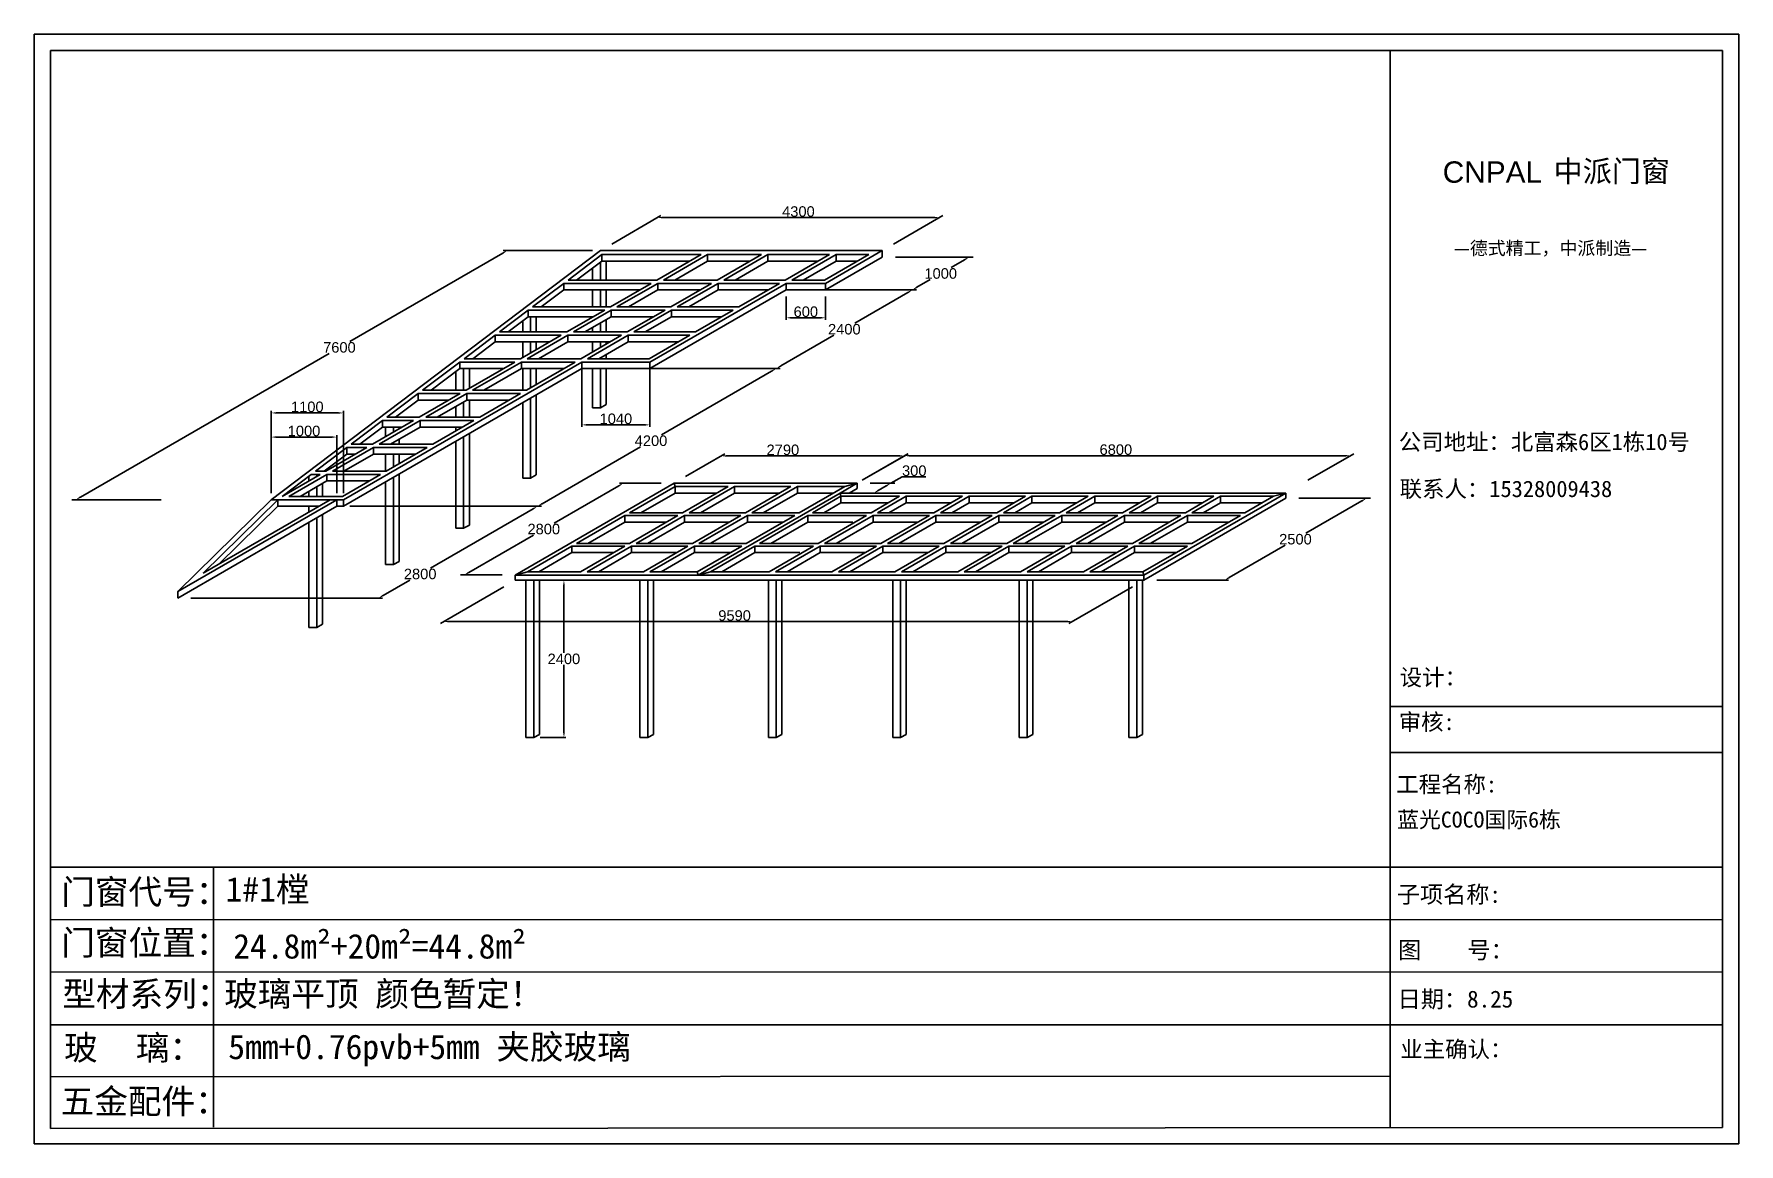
# Model space of a CAD drawing. Header units: inches. Extents: x -138455 to 599497, y -747149 to 13167.
# Drawn here: x 573488 to 599497, y -423901 to -406975 of the extents above; entities that cross this region are included whole.
import ezdxf

# ---------------------------------------------------------------- set-up
doc = ezdxf.new("R2010")
doc.units = ezdxf.units.IN
doc.header["$MEASUREMENT"] = 0
doc.header["$PDMODE"] = 35
doc.header["$PDSIZE"] = -3
doc.layers.add('0 @ 1', color=7, linetype='Continuous')
doc.styles.add('Annotative', font='arialbd.ttf')
doc.styles.add('MtXpl_', font='')
doc.styles.get("Standard").update_dxf_attribs({"font": 'arial.ttf'})
doc.styles.get('MtXpl_').set_extended_font_data('SimSun')
doc.dimstyles.get("Standard").update_dxf_attribs({"dimtxt": 80, "dimasz": 70, "dimexe": 40, "dimexo": 80, "dimgap": 0, "dimtad": 1, "dimtih": 1, "dimtoh": 1, "dimdec": 0, "dimzin": 0, "dimdsep": 46, "dimtxsty": 'Standard', "dimcen": 0.09, "dimadec": 0, "dimazin": 0, "dimtfac": 1, "dimtdec": 0, "dimtofl": 0, "dimtmove": 0, "dimatfit": 3, "dimfxl": 0, "dimtolj": 1, "dimtzin": 0, "dimarcsym": 0})

# ---------------------------------------------------------------- blocks, each defined once
blk = doc.blocks.new('*D1317')
at = {"color": 0, "lineweight": -2, "transparency": 16777216}
for p, q in [((553745, -408120), (554345, -407774)), ((554373, -407804), (557003, -407804)), ((556535, -408120), (557135, -407774))]:
    blk.add_line(p, q, dxfattribs=at)
at = {"color": 0, "transparency": 16777216}
for points in [[(554373, -407790), (554373, -407817), (554293, -407804)], [(557003, -407790), (557003, -407817), (557083, -407804)]]:
    blk.add_solid(points, dxfattribs=at)
at = {"layer": 'Defpoints', "color": 0, "transparency": 16777216}
for p in [(557083, -407804), (553572, -408220), (556362, -408220)]:
    blk.add_point(p, dxfattribs=at)
at = {"color": 0, "transparency": 16777216, "insert": (555230, -407712), "char_height": 160, "attachment_point": 5}
blk.add_mtext('\\A1;2790', dxfattribs=at)
blk = doc.blocks.new('*D1318')
at = {"color": 0, "lineweight": -2, "transparency": 16777216}
for p, q in [((552725, -408260), (551741, -408829)), ((553372, -408220), (552735, -408220)), ((550439, -409580), (551423, -409012)), ((550947, -409620), (550310, -409620))]:
    blk.add_line(p, q, dxfattribs=at)
at = {"color": 0, "transparency": 16777216}
for points in [[(552719, -408249), (552732, -408272), (552795, -408220)], [(550432, -409569), (550446, -409592), (550370, -409620)]]:
    blk.add_solid(points, dxfattribs=at)
at = {"layer": 'Defpoints', "color": 0, "transparency": 16777216}
for p in [(553572, -408220), (550370, -409620), (551147, -409620)]:
    blk.add_point(p, dxfattribs=at)
at = {"color": 0, "transparency": 16777216, "insert": (551582, -408920), "char_height": 160, "attachment_point": 5}
blk.add_mtext('\\A1;2800', dxfattribs=at)
blk = doc.blocks.new('*D1319')
at = {"color": 0, "lineweight": -2, "transparency": 16777216}
for p, q in [((563102, -408450), (564193, -408450)), ((564063, -408490), (563209, -408984)), ((562037, -409660), (562891, -409167)), ((560937, -409700), (562028, -409700))]:
    blk.add_line(p, q, dxfattribs=at)
at = {"color": 0, "transparency": 16777216}
for points in [[(564057, -408479), (564070, -408502), (564133, -408450)], [(562030, -409649), (562044, -409672), (561968, -409700)]]:
    blk.add_solid(points, dxfattribs=at)
at = {"layer": 'Defpoints', "color": 0, "transparency": 16777216}
for p in [(562902, -408450), (560737, -409700), (561968, -409700)]:
    blk.add_point(p, dxfattribs=at)
at = {"color": 0, "transparency": 16777216, "insert": (563050, -409075), "char_height": 160, "attachment_point": 5}
blk.add_mtext('\\A1;2500', dxfattribs=at)
blk = doc.blocks.new('*D1320')
at = {"color": 0, "lineweight": -2, "transparency": 16777216}
for p, q in [((550974, -409800), (550004, -410360)), ((560564, -409800), (559594, -410360)), ((550135, -410330), (559565, -410330))]:
    blk.add_line(p, q, dxfattribs=at)
at = {"color": 0, "transparency": 16777216}
for points in [[(550135, -410317), (550135, -410344), (550055, -410330)], [(559565, -410317), (559565, -410344), (559645, -410330)]]:
    blk.add_solid(points, dxfattribs=at)
at = {"layer": 'Defpoints', "color": 0, "transparency": 16777216}
for p in [(551147, -409700), (560737, -409700), (559645, -410330)]:
    blk.add_point(p, dxfattribs=at)
at = {"color": 0, "transparency": 16777216, "insert": (554493, -410239), "char_height": 160, "attachment_point": 5}
blk.add_mtext('\\A1;9590', dxfattribs=at)
blk = doc.blocks.new('*D1321')
at = {"color": 0, "lineweight": -2, "transparency": 16777216}
for p, q in [((556438, -408176), (557140, -407771)), ((557168, -407801), (563808, -407801)), ((563238, -408176), (563940, -407771))]:
    blk.add_line(p, q, dxfattribs=at)
at = {"color": 0, "transparency": 16777216}
for points in [[(557168, -407788), (557168, -407815), (557088, -407801)], [(563808, -407788), (563808, -407815), (563888, -407801)]]:
    blk.add_solid(points, dxfattribs=at)
at = {"layer": 'Defpoints', "color": 0, "transparency": 16777216}
for p in [(563888, -407801), (556265, -408276), (563065, -408276)]:
    blk.add_point(p, dxfattribs=at)
at = {"color": 0, "transparency": 16777216, "insert": (560310, -407709), "char_height": 160, "attachment_point": 5}
blk.add_mtext('\\A1;6800', dxfattribs=at)
blk = doc.blocks.new('*D1322')
at = {"color": 0, "lineweight": -2, "transparency": 16777216}
for p, q in [((556562, -408220), (556937, -408220)), ((556686, -408330), (556807, -408260)), ((556877, -408220), (557048, -408121)), ((557048, -408121), (557411, -408121)), ((556302, -408370), (556677, -408370))]:
    blk.add_line(p, q, dxfattribs=at)
at = {"color": 0, "transparency": 16777216}
for points in [[(556680, -408319), (556693, -408342), (556617, -408370)], [(556801, -408249), (556814, -408272), (556877, -408220)]]:
    blk.add_solid(points, dxfattribs=at)
at = {"layer": 'Defpoints', "color": 0, "transparency": 16777216}
for p in [(556362, -408220), (556102, -408370), (556617, -408370)]:
    blk.add_point(p, dxfattribs=at)
at = {"color": 0, "transparency": 16777216, "insert": (557234, -408030), "char_height": 160, "attachment_point": 5}
blk.add_mtext('\\A1;300', dxfattribs=at)
blk = doc.blocks.new('*D1323')
at = {"color": 0, "lineweight": -2, "transparency": 16777216}
for p, q in [((551529, -409700), (551919, -409700)), ((551889, -409780), (551889, -410809)), ((551889, -412020), (551889, -410992)), ((551529, -412100), (551919, -412100))]:
    blk.add_line(p, q, dxfattribs=at)
at = {"color": 0, "transparency": 16777216}
for points in [[(551876, -409780), (551903, -409780), (551889, -409700)], [(551876, -412020), (551903, -412020), (551889, -412100)]]:
    blk.add_solid(points, dxfattribs=at)
at = {"layer": 'Defpoints', "color": 0, "transparency": 16777216}
for p in [(551429, -409700), (551429, -412100), (551889, -412100)]:
    blk.add_point(p, dxfattribs=at)
at = {"color": 0, "transparency": 16777216, "insert": (551889, -410900), "char_height": 160, "attachment_point": 5}
blk.add_mtext('\\A1;2400', dxfattribs=at)
blk = doc.blocks.new('*D1325')
at = {"color": 0, "lineweight": -2, "transparency": 16777216}
for p, q in [((557556, -402435), (558741, -402435)), ((558612, -402475), (558407, -402593)), ((557884, -402895), (558089, -402776)), ((556690, -402935), (557875, -402935))]:
    blk.add_line(p, q, dxfattribs=at)
at = {"color": 0, "transparency": 16777216}
for points in [[(558605, -402463), (558618, -402486), (558681, -402435)], [(557878, -402883), (557891, -402906), (557815, -402935)]]:
    blk.add_solid(points, dxfattribs=at)
at = {"layer": 'Defpoints', "color": 0, "transparency": 16777216}
for p in [(557356, -402435), (556490, -402935), (557815, -402935)]:
    blk.add_point(p, dxfattribs=at)
at = {"color": 0, "transparency": 16777216, "insert": (558248, -402685), "char_height": 160, "attachment_point": 5}
blk.add_mtext('\\A1;1000', dxfattribs=at)
blk = doc.blocks.new('*D1326')
at = {"color": 0, "lineweight": -2, "transparency": 16777216}
for p, q in [((556090, -402935), (557876, -402935)), ((557747, -402975), (556936, -403443)), ((555807, -404095), (556618, -403626)), ((554012, -404135), (555798, -404135))]:
    blk.add_line(p, q, dxfattribs=at)
at = {"color": 0, "transparency": 16777216}
for points in [[(557740, -402963), (557753, -402986), (557816, -402935)], [(555800, -404083), (555814, -404106), (555738, -404135)]]:
    blk.add_solid(points, dxfattribs=at)
at = {"layer": 'Defpoints', "color": 0, "transparency": 16777216}
for p in [(555890, -402935), (553812, -404135), (555738, -404135)]:
    blk.add_point(p, dxfattribs=at)
at = {"color": 0, "transparency": 16777216, "insert": (556777, -403535), "char_height": 160, "attachment_point": 5}
blk.add_mtext('\\A1;2400', dxfattribs=at)
blk = doc.blocks.new('*D1327')
at = {"color": 0, "lineweight": -2, "transparency": 16777216}
for p, q in [((552972, -404135), (555796, -404135)), ((555666, -404175), (553987, -405144)), ((552168, -406195), (553669, -405328)), ((549334, -406235), (552158, -406235))]:
    blk.add_line(p, q, dxfattribs=at)
at = {"color": 0, "transparency": 16777216}
for points in [[(555660, -404163), (555673, -404186), (555736, -404135)], [(552161, -406183), (552174, -406206), (552098, -406235)]]:
    blk.add_solid(points, dxfattribs=at)
at = {"layer": 'Defpoints', "color": 0, "transparency": 16777216}
for p in [(552772, -404135), (549134, -406235), (552098, -406235)]:
    blk.add_point(p, dxfattribs=at)
at = {"color": 0, "transparency": 16777216, "insert": (553828, -405236), "char_height": 160, "attachment_point": 5}
blk.add_mtext('\\A1;4200', dxfattribs=at)
blk = doc.blocks.new('*D1328')
at = {"color": 0, "lineweight": -2, "transparency": 16777216}
for p, q in [((552772, -404135), (552772, -405023)), ((553812, -404135), (553812, -405023)), ((552852, -404993), (553732, -404993))]:
    blk.add_line(p, q, dxfattribs=at)
at = {"color": 0, "transparency": 16777216}
for points in [[(552852, -404980), (552852, -405006), (552772, -404993)], [(553732, -404980), (553732, -405006), (553812, -404993)]]:
    blk.add_solid(points, dxfattribs=at)
at = {"layer": 'Defpoints', "color": 0, "transparency": 16777216}
for p in [(552772, -404035), (553812, -404035), (553812, -404993)]:
    blk.add_point(p, dxfattribs=at)
at = {"color": 0, "transparency": 16777216, "insert": (553292, -404901), "char_height": 160, "attachment_point": 5}
blk.add_mtext('\\A1;1040', dxfattribs=at)
blk = doc.blocks.new('*D1329')
at = {"color": 0, "lineweight": -2, "transparency": 16777216}
for p, q in [((555890, -403035), (555890, -403390)), ((556490, -403035), (556490, -403390)), ((555970, -403360), (556410, -403360))]:
    blk.add_line(p, q, dxfattribs=at)
at = {"color": 0, "transparency": 16777216}
for points in [[(555970, -403346), (555970, -403373), (555890, -403360)], [(556410, -403346), (556410, -403373), (556490, -403360)]]:
    blk.add_solid(points, dxfattribs=at)
at = {"layer": 'Defpoints', "color": 0, "transparency": 16777216}
for p in [(555890, -402935), (556490, -402935), (556490, -403360)]:
    blk.add_point(p, dxfattribs=at)
at = {"color": 0, "transparency": 16777216, "insert": (556190, -403268), "char_height": 160, "attachment_point": 5}
blk.add_mtext('\\A1;600', dxfattribs=at)
blk = doc.blocks.new('*D1330')
at = {"color": 0, "lineweight": -2, "transparency": 16777216}
for p, q in [((549234, -406235), (552157, -406235)), ((552028, -406275), (550465, -407177)), ((549741, -407595), (550147, -407360)), ((546809, -407635), (549732, -407635))]:
    blk.add_line(p, q, dxfattribs=at)
at = {"color": 0, "transparency": 16777216}
for points in [[(552021, -406263), (552034, -406286), (552097, -406235)], [(549735, -407583), (549748, -407606), (549672, -407635)]]:
    blk.add_solid(points, dxfattribs=at)
at = {"layer": 'Defpoints', "color": 0, "transparency": 16777216}
for p in [(549034, -406235), (552097, -406235), (546609, -407635)]:
    blk.add_point(p, dxfattribs=at)
at = {"color": 0, "transparency": 16777216, "insert": (550306, -407268), "char_height": 160, "attachment_point": 5}
blk.add_mtext('\\A1;2800', dxfattribs=at)
blk = doc.blocks.new('*D1331')
at = {"color": 0, "lineweight": -2, "transparency": 16777216}
for p, q in [((548034, -406035), (548034, -404781)), ((548114, -404811), (549054, -404811)), ((549134, -406035), (549134, -404781))]:
    blk.add_line(p, q, dxfattribs=at)
at = {"color": 0, "transparency": 16777216}
for points in [[(548114, -404798), (548114, -404824), (548034, -404811)], [(549054, -404798), (549054, -404824), (549134, -404811)]]:
    blk.add_solid(points, dxfattribs=at)
at = {"layer": 'Defpoints', "color": 0, "transparency": 16777216}
for p in [(549134, -404811), (548034, -406135), (549134, -406135)]:
    blk.add_point(p, dxfattribs=at)
at = {"color": 0, "transparency": 16777216, "insert": (548584, -404719), "char_height": 160, "attachment_point": 5}
blk.add_mtext('\\A1;1100', dxfattribs=at)
blk = doc.blocks.new('*D1332')
at = {"color": 0, "lineweight": -2, "transparency": 16777216}
for p, q in [((548034, -406035), (548034, -405149)), ((548114, -405179), (548954, -405179)), ((549034, -406035), (549034, -405149))]:
    blk.add_line(p, q, dxfattribs=at)
at = {"color": 0, "transparency": 16777216}
for points in [[(548114, -405166), (548114, -405193), (548034, -405179)], [(548954, -405166), (548954, -405193), (549034, -405179)]]:
    blk.add_solid(points, dxfattribs=at)
at = {"layer": 'Defpoints', "color": 0, "transparency": 16777216}
for p in [(549034, -405179), (548034, -406135), (549034, -406135)]:
    blk.add_point(p, dxfattribs=at)
at = {"color": 0, "transparency": 16777216, "insert": (548534, -405087), "char_height": 160, "attachment_point": 5}
blk.add_mtext('\\A1;1000', dxfattribs=at)
blk = doc.blocks.new('*D1333')
at = {"color": 0, "lineweight": -2, "transparency": 16777216}
for p, q in [((553229, -402235), (553979, -401801)), ((554007, -401831), (558147, -401831)), ((557529, -402235), (558279, -401801))]:
    blk.add_line(p, q, dxfattribs=at)
at = {"color": 0, "transparency": 16777216}
for points in [[(554007, -401818), (554007, -401845), (553927, -401831)], [(558147, -401818), (558147, -401845), (558227, -401831)]]:
    blk.add_solid(points, dxfattribs=at)
at = {"layer": 'Defpoints', "color": 0, "transparency": 16777216}
for p in [(558227, -401831), (553056, -402335), (557356, -402335)]:
    blk.add_point(p, dxfattribs=at)
at = {"color": 0, "transparency": 16777216, "insert": (556077, -401740), "char_height": 160, "attachment_point": 5}
blk.add_mtext('\\A1;4300', dxfattribs=at)
blk = doc.blocks.new('*D1358')
at = {"color": 0, "lineweight": -2, "transparency": 16777216}
for p, q in [((552936, -402335), (551574, -402335)), ((551565, -402375), (549233, -403721)), ((545122, -406095), (548916, -403904)), ((546354, -406135), (544992, -406135))]:
    blk.add_line(p, q, dxfattribs=at)
at = {"color": 0, "transparency": 16777216}
for points in [[(551558, -402363), (551571, -402386), (551634, -402335)], [(545115, -406083), (545128, -406106), (545052, -406135)]]:
    blk.add_solid(points, dxfattribs=at)
at = {"layer": 'Defpoints', "color": 0, "transparency": 16777216}
for p in [(551634, -402335), (553136, -402335), (546554, -406135)]:
    blk.add_point(p, dxfattribs=at)
at = {"color": 0, "transparency": 16777216, "insert": (549074, -403812), "char_height": 160, "attachment_point": 5}
blk.add_mtext('\\A1;7600', dxfattribs=at)
blk = doc.blocks.new('21312jjj2X1')
for p, q in [((553571.8, -408220.2), (551146.9, -409620.2)), ((553585.2, -408270.2), (552889.5, -408671.9)), ((553571.8, -408220.2), (556361.8, -408220.2)), ((553585.2, -408270.2), (553571.8, -408220.2)), ((553585.2, -408270.2), (553585.2, -408370.2)), ((553585.2, -408270.2), (554394.2, -408270.2)), ((554394.2, -408270.2), (553698.5, -408671.9)), ((554494.2, -408270.2), (553798.5, -408671.9)), ((554494.2, -408270.2), (555353.2, -408270.2)), ((554494.2, -408270.2), (554494.2, -408370.2)), ((555353.2, -408270.2), (554657.5, -408671.9)), ((555453.2, -408270.2), (554757.5, -408671.9)), ((555453.2, -408270.2), (556175.2, -408270.2)), ((555453.2, -408270.2), (555453.2, -408370.2)), ((556175.2, -408270.2), (555479.5, -408671.9)), ((556361.8, -408220.2), (556102, -408370.2)), ((556175.2, -408270.2), (556361.8, -408220.2)), ((556361.8, -408300.2), (556240.5, -408370.2)), ((556361.8, -408300.2), (556361.8, -408220.2)), ((553585.2, -408370.2), (553062.7, -408671.9)), ((553585.2, -408370.2), (554221, -408370.2)), ((556102, -408370.2), (553936.9, -409620.2)), ((554494.2, -408370.2), (553971.7, -408671.9)), ((554494.2, -408370.2), (555180, -408370.2)), ((555453.2, -408370.2), (554930.7, -408671.9)), ((555453.2, -408370.2), (556002, -408370.2)), ((556115.4, -408420.2), (555679.5, -408671.9)), ((556115.4, -408520.2), (555852.7, -408671.9)), ((556102, -408370.2), (562902, -408370.2)), ((556102, -408370.2), (556115.4, -408420.2)), ((556115.4, -408420.2), (557011.4, -408420.2)), ((556115.4, -408420.2), (556115.4, -408520.2)), ((556115.4, -408520.2), (556838.2, -408520.2)), ((557011.4, -408420.2), (556575.5, -408671.9)), ((557111.4, -408420.2), (556675.5, -408671.9)), ((557111.4, -408520.2), (556848.7, -408671.9)), ((557111.4, -408420.2), (557970.4, -408420.2)), ((557111.4, -408420.2), (557111.4, -408520.2)), ((557111.4, -408520.2), (557797.2, -408520.2)), ((557970.4, -408420.2), (557534.5, -408671.9)), ((558070.4, -408420.2), (557634.5, -408671.9)), ((558070.4, -408520.2), (557807.7, -408671.9)), ((558070.4, -408420.2), (558929.4, -408420.2)), ((558070.4, -408420.2), (558070.4, -408520.2)), ((558070.4, -408520.2), (558756.2, -408520.2)), ((558929.4, -408420.2), (558493.5, -408671.9)), ((559029.4, -408420.2), (558593.5, -408671.9)), ((559029.4, -408520.2), (558766.7, -408671.9)), ((559029.4, -408420.2), (559888.4, -408420.2)), ((559029.4, -408420.2), (559029.4, -408520.2)), ((559029.4, -408520.2), (559715.2, -408520.2)), ((559888.4, -408420.2), (559452.5, -408671.9)), ((559988.4, -408420.2), (559552.5, -408671.9)), ((559988.4, -408520.2), (559725.7, -408671.9)), ((559988.4, -408420.2), (560847.4, -408420.2)), ((559988.4, -408420.2), (559988.4, -408520.2)), ((559988.4, -408520.2), (560674.2, -408520.2)), ((560847.4, -408420.2), (560411.5, -408671.9)), ((560947.4, -408420.2), (560511.5, -408671.9)), ((560947.4, -408520.2), (560684.7, -408671.9)), ((562902, -408370.2), (560736.9, -409620.2)), ((562902, -408450.2), (560736.9, -409700.2)), ((560947.4, -408420.2), (561806.4, -408420.2)), ((560947.4, -408420.2), (560947.4, -408520.2)), ((560947.4, -408520.2), (561633.2, -408520.2)), ((561806.4, -408420.2), (561370.5, -408671.9)), ((561906.4, -408420.2), (561470.5, -408671.9)), ((561906.4, -408520.2), (561643.7, -408671.9)), ((561906.4, -408420.2), (562715.4, -408420.2)), ((561906.4, -408420.2), (561906.4, -408520.2)), ((561906.4, -408520.2), (562542.2, -408520.2)), ((562715.4, -408420.2), (562279.5, -408671.9)), ((562715.4, -408420.2), (562902, -408370.2)), ((562902, -408450.2), (562902, -408370.2)), ((552820.2, -408711.9), (552081.2, -409138.6)), ((552820.2, -408811.9), (552254.4, -409138.6)), ((552820.2, -408711.9), (553629.2, -408711.9)), ((552820.2, -408711.9), (552820.2, -408811.9)), ((552820.2, -408811.9), (553456, -408811.9)), ((552889.5, -408671.9), (553698.5, -408671.9)), ((553629.2, -408711.9), (552890.2, -409138.6)), ((553729.2, -408711.9), (552990.2, -409138.6)), ((553729.2, -408811.9), (553163.4, -409138.6)), ((553729.2, -408711.9), (554588.2, -408711.9)), ((553729.2, -408711.9), (553729.2, -408811.9)), ((553729.2, -408811.9), (554415, -408811.9)), ((553798.5, -408671.9), (554657.5, -408671.9)), ((554588.2, -408711.9), (553849.2, -409138.6)), ((554688.2, -408711.9), (553949.2, -409138.6)), ((554688.2, -408811.9), (554122.4, -409138.6)), ((555410.2, -408711.9), (554671.2, -409138.6)), ((554688.2, -408711.9), (555410.2, -408711.9)), ((554688.2, -408711.9), (554688.2, -408811.9)), ((554688.2, -408811.9), (555237, -408811.9)), ((554757.5, -408671.9), (555479.5, -408671.9)), ((555610.2, -408711.9), (554871.2, -409138.6)), ((555610.2, -408811.9), (555044.4, -409138.6)), ((555610.2, -408711.9), (556506.2, -408711.9)), ((555610.2, -408711.9), (555610.2, -408811.9)), ((555610.2, -408811.9), (556296, -408811.9)), ((555679.5, -408671.9), (556575.5, -408671.9)), ((556506.2, -408711.9), (555767.2, -409138.6)), ((556606.2, -408711.9), (555867.2, -409138.6)), ((556606.2, -408811.9), (556040.4, -409138.6)), ((556606.2, -408711.9), (557465.2, -408711.9)), ((556606.2, -408711.9), (556606.2, -408811.9)), ((556606.2, -408811.9), (557292, -408811.9)), ((556675.5, -408671.9), (557534.5, -408671.9)), ((557465.2, -408711.9), (556726.2, -409138.6)), ((557565.2, -408711.9), (556826.2, -409138.6)), ((557565.2, -408811.9), (556999.4, -409138.6)), ((557565.2, -408711.9), (558424.2, -408711.9)), ((557565.2, -408711.9), (557565.2, -408811.9)), ((557565.2, -408811.9), (558251, -408811.9)), ((557634.5, -408671.9), (558493.5, -408671.9)), ((558424.2, -408711.9), (557685.2, -409138.6)), ((558524.2, -408711.9), (557785.2, -409138.6)), ((558524.2, -408811.9), (557958.4, -409138.6)), ((558524.2, -408711.9), (559383.2, -408711.9)), ((558524.2, -408711.9), (558524.2, -408811.9)), ((558524.2, -408811.9), (559210, -408811.9)), ((558593.5, -408671.9), (559452.5, -408671.9)), ((559383.2, -408711.9), (558644.2, -409138.6)), ((559483.2, -408711.9), (558744.2, -409138.6)), ((559483.2, -408811.9), (558917.4, -409138.6)), ((559483.2, -408711.9), (560342.2, -408711.9)), ((559483.2, -408711.9), (559483.2, -408811.9)), ((559483.2, -408811.9), (560169, -408811.9)), ((559552.5, -408671.9), (560411.5, -408671.9)), ((560342.2, -408711.9), (559603.2, -409138.6)), ((560442.2, -408711.9), (559703.2, -409138.6)), ((560442.2, -408811.9), (559876.4, -409138.6)), ((560442.2, -408711.9), (561301.2, -408711.9)), ((560442.2, -408711.9), (560442.2, -408811.9)), ((560442.2, -408811.9), (561128, -408811.9)), ((560511.5, -408671.9), (561370.5, -408671.9)), ((561301.2, -408711.9), (560562.2, -409138.6)), ((561401.2, -408711.9), (560662.2, -409138.6)), ((561401.2, -408811.9), (560835.4, -409138.6)), ((561401.2, -408711.9), (562210.2, -408711.9)), ((561401.2, -408711.9), (561401.2, -408811.9)), ((561401.2, -408811.9), (562037, -408811.9)), ((561470.5, -408671.9), (562279.5, -408671.9)), ((562210.2, -408711.9), (561471.2, -409138.6)), ((552011.9, -409178.6), (551333.5, -409570.2)), ((552011.9, -409278.6), (551506.7, -409570.2)), ((552011.9, -409178.6), (552820.9, -409178.6)), ((552011.9, -409178.6), (552011.9, -409278.6)), ((552011.9, -409278.6), (552647.7, -409278.6)), ((552081.2, -409138.6), (552890.2, -409138.6)), ((552820.9, -409178.6), (552142.5, -409570.2)), ((552920.9, -409178.6), (552242.5, -409570.2)), ((552920.9, -409278.6), (552415.7, -409570.2)), ((552920.9, -409178.6), (553779.9, -409178.6)), ((552920.9, -409178.6), (552920.9, -409278.6)), ((552920.9, -409278.6), (553606.7, -409278.6)), ((552990.2, -409138.6), (553849.2, -409138.6)), ((553779.9, -409178.6), (553101.5, -409570.2)), ((553879.9, -409178.6), (553201.5, -409570.2)), ((553879.9, -409278.6), (553374.7, -409570.2)), ((553879.9, -409178.6), (554601.9, -409178.6)), ((553879.9, -409178.6), (553879.9, -409278.6)), ((553879.9, -409278.6), (554428.7, -409278.6)), ((554601.9, -409178.6), (553923.5, -409570.2)), ((553949.2, -409138.6), (554671.2, -409138.6)), ((554801.9, -409178.6), (554123.5, -409570.2)), ((554801.9, -409278.6), (554296.7, -409570.2)), ((554801.9, -409178.6), (555697.9, -409178.6)), ((554801.9, -409178.6), (554801.9, -409278.6)), ((554801.9, -409278.6), (555487.7, -409278.6)), ((554871.2, -409138.6), (555767.2, -409138.6)), ((555697.9, -409178.6), (555019.5, -409570.2)), ((555797.9, -409178.6), (555119.5, -409570.2)), ((555797.9, -409278.6), (555292.7, -409570.2)), ((555797.9, -409178.6), (556656.9, -409178.6)), ((555797.9, -409178.6), (555797.9, -409278.6)), ((555797.9, -409278.6), (556483.7, -409278.6)), ((555867.2, -409138.6), (556726.2, -409138.6)), ((556656.9, -409178.6), (555978.5, -409570.2)), ((556756.9, -409178.6), (556078.5, -409570.2)), ((556756.9, -409278.6), (556251.7, -409570.2)), ((556756.9, -409178.6), (557615.9, -409178.6)), ((556756.9, -409178.6), (556756.9, -409278.6)), ((556756.9, -409278.6), (557442.7, -409278.6)), ((556826.2, -409138.6), (557685.2, -409138.6)), ((557615.9, -409178.6), (556937.5, -409570.2)), ((557715.9, -409178.6), (557037.5, -409570.2)), ((557715.9, -409278.6), (557210.7, -409570.2)), ((557715.9, -409178.6), (558574.9, -409178.6)), ((557715.9, -409178.6), (557715.9, -409278.6)), ((557715.9, -409278.6), (558401.7, -409278.6)), ((557785.2, -409138.6), (558644.2, -409138.6)), ((558574.9, -409178.6), (557896.5, -409570.2)), ((558674.9, -409178.6), (557996.5, -409570.2)), ((558674.9, -409278.6), (558169.7, -409570.2)), ((558674.9, -409178.6), (559533.9, -409178.6)), ((558674.9, -409178.6), (558674.9, -409278.6)), ((558674.9, -409278.6), (559360.7, -409278.6)), ((558744.2, -409138.6), (559603.2, -409138.6)), ((559533.9, -409178.6), (558855.5, -409570.2)), ((559633.9, -409178.6), (558955.5, -409570.2)), ((559633.9, -409278.6), (559128.7, -409570.2)), ((559633.9, -409178.6), (560492.9, -409178.6)), ((559633.9, -409178.6), (559633.9, -409278.6)), ((559633.9, -409278.6), (560319.7, -409278.6)), ((559703.2, -409138.6), (560562.2, -409138.6)), ((560492.9, -409178.6), (559814.5, -409570.2)), ((560592.9, -409178.6), (559914.5, -409570.2)), ((560592.9, -409278.6), (560087.7, -409570.2)), ((560592.9, -409178.6), (561401.9, -409178.6)), ((560592.9, -409178.6), (560592.9, -409278.6)), ((560592.9, -409278.6), (561228.7, -409278.6)), ((560662.2, -409138.6), (561471.2, -409138.6)), ((561401.9, -409178.6), (560723.5, -409570.2)), ((551333.5, -409570.2), (551146.9, -409620.2)), ((560736.9, -409620.2), (551146.9, -409620.2)), ((551146.9, -409620.2), (551146.9, -409700.2)), ((552142.5, -409570.2), (551333.5, -409570.2)), ((553101.5, -409570.2), (552242.5, -409570.2)), ((553923.5, -409570.2), (553201.5, -409570.2)), ((553923.5, -409570.2), (553936.9, -409620.2)), ((554123.5, -409570.2), (553936.9, -409620.2)), ((555019.5, -409570.2), (554123.5, -409570.2)), ((555978.5, -409570.2), (555119.5, -409570.2)), ((556937.5, -409570.2), (556078.5, -409570.2)), ((557896.5, -409570.2), (557037.5, -409570.2)), ((558855.5, -409570.2), (557996.5, -409570.2)), ((559814.5, -409570.2), (558955.5, -409570.2)), ((560723.5, -409570.2), (559914.5, -409570.2)), ((560723.5, -409570.2), (560736.9, -409620.2)), ((560736.9, -409700.2), (560736.9, -409620.2)), ((560736.9, -409700.2), (551146.9, -409700.2)), ((551309.5, -409700.2), (551309.5, -412100.2)), ((551429.5, -412100.2), (551429.5, -409700.2)), ((551516.1, -412050.2), (551516.1, -409700.2)), ((553048, -409700.2), (553048, -412100.2)), ((553168, -412100.2), (553168, -409700.2)), ((553254.6, -412050.2), (553254.6, -409700.2)), ((555009.2, -409700.2), (555009.2, -412100.2)), ((555129.2, -412100.2), (555129.2, -409700.2)), ((555215.8, -412050.2), (555215.8, -409700.2)), ((556905.4, -409700.2), (556905.4, -412100.2)), ((557025.4, -412100.2), (557025.4, -409700.2)), ((557112, -412050.2), (557112, -409700.2)), ((558837.1, -409700.2), (558837.1, -412100.2)), ((558957.1, -412100.2), (558957.1, -409700.2)), ((559043.7, -412050.2), (559043.7, -409700.2)), ((560507.8, -409700.2), (560507.8, -412100.2)), ((560627.8, -412100.2), (560627.8, -409700.2)), ((560714.4, -412050.2), (560714.4, -409700.2)), ((551309.5, -412100.2), (551429.5, -412100.2)), ((551429.5, -412100.2), (551516.1, -412050.2)), ((553048, -412100.2), (553168, -412100.2)), ((553168, -412100.2), (553254.6, -412050.2)), ((555009.2, -412100.2), (555129.2, -412100.2)), ((555129.2, -412100.2), (555215.8, -412050.2)), ((556905.4, -412100.2), (557025.4, -412100.2)), ((557025.4, -412100.2), (557112, -412050.2)), ((558837.1, -412100.2), (558957.1, -412100.2)), ((558957.1, -412100.2), (559043.7, -412050.2)), ((560507.8, -412100.2), (560627.8, -412100.2)), ((560627.8, -412100.2), (560714.4, -412050.2))]:
    blk.add_line(p, q)
for base, p1, p2, angle, picture, middle in [((557083.1, -407803.8), (553571.8, -408220.2), (556361.8, -408220.2), 0, '*D1317', (555230, -407803.8)), ((563887.6, -407801.2), (556265, -408276.1), (563065, -408276.1), 0, '*D1321', (560309.7, -407801.2)), ((556616.9, -408370.2), (556361.8, -408220.2), (556102, -408370.2), 210, '*D1322', (557234.3, -408121.5)), ((559645.5, -410330.4), (551146.9, -409700.2), (560736.9, -409700.2), 0, '*D1320', (554493, -410330.4))]:
    dim = blk.add_linear_dim(base=base, p1=p1, p2=p2, angle=angle, dimstyle='Standard', override={"dimtxt": 160, "dimasz": 80, "dimexe": 30, "dimexo": 100, "dimgap": 10})
    dim.commit()
    dim.dimension.update_dxf_attribs({"geometry": picture, "text_midpoint": middle, "dimtype": 129})
for p1, p2, distance, picture, middle in [((553571.8, -408220.2), (551146.9, -409620.2), -388.6, '*D1318', (551582.1, -408920.2)), ((562902, -408450.2), (560736.9, -409700.2), 615.3, '*D1319', (563050.1, -409075.2)), ((551429.5, -409700.2), (551429.5, -412100.2), 459.8, '*D1323', (551889.3, -410900.2))]:
    dim = blk.add_aligned_dim(p1=p1, p2=p2, distance=distance, dimstyle='Standard', override={"dimtxt": 160, "dimasz": 80, "dimexe": 30, "dimexo": 100, "dimgap": 10})
    dim.commit()
    dim.dimension.update_dxf_attribs({"geometry": picture, "text_midpoint": middle})
blk = doc.blocks.new('123666666')
for p, q in [((553056, -402334.6), (548034.3, -406134.6)), ((557356, -402334.6), (553056, -402334.6)), ((557356, -402334.6), (556490, -402834.6)), ((557356, -402334.6), (557356, -402434.6)), ((553076.3, -402394.9), (552561.4, -402784.6)), ((553076.3, -402494.9), (552693.5, -402784.6)), ((552936, -402601), (552936, -402784.6)), ((553056, -402784.6), (553056, -402510.2)), ((554591, -402394.9), (553076.3, -402394.9)), ((553076.3, -402394.9), (553076.3, -402494.9)), ((554417.8, -402494.9), (553076.3, -402494.9)), ((553142.6, -402784.6), (553142.6, -402494.9)), ((553916.1, -402784.6), (554591, -402394.9)), ((554016.1, -402784.6), (554691, -402394.9)), ((554189.3, -402784.6), (554691, -402494.9)), ((555511.5, -402394.9), (554691, -402394.9)), ((554691, -402494.9), (554691, -402394.9)), ((555338.3, -402494.9), (554691, -402494.9)), ((555511.5, -402394.9), (554836.6, -402784.6)), ((555611.5, -402394.9), (554936.6, -402784.6)), ((555611.5, -402494.9), (555109.8, -402784.6)), ((556551.5, -402394.9), (555611.5, -402394.9)), ((555611.5, -402394.9), (555611.5, -402494.9)), ((556378.3, -402494.9), (555611.5, -402494.9)), ((556551.5, -402394.9), (555876.6, -402784.6)), ((556651.5, -402394.9), (555976.6, -402784.6)), ((556651.5, -402494.9), (556149.8, -402784.6)), ((557151.5, -402394.9), (556476.6, -402784.6)), ((557356, -402434.6), (556490, -402934.6)), ((557151.5, -402394.9), (556651.5, -402394.9)), ((556651.5, -402394.9), (556651.5, -402494.9)), ((556978.3, -402494.9), (556651.5, -402494.9)), ((552495.3, -402834.6), (552021.7, -403192.9)), ((553829.5, -402834.6), (552495.3, -402834.6)), ((552495.3, -402834.6), (552495.3, -402934.6)), ((553916.1, -402784.6), (552561.4, -402784.6)), ((553208.8, -403192.9), (553829.5, -402834.6)), ((553308.8, -403192.9), (553929.5, -402834.6)), ((555890, -402834.6), (553811.6, -404034.6)), ((554750, -402834.6), (553929.5, -402834.6)), ((553929.5, -402834.6), (553929.5, -402934.6)), ((554836.6, -402784.6), (554016.1, -402784.6)), ((554750, -402834.6), (554129.4, -403192.9)), ((554850, -402834.6), (554229.4, -403192.9)), ((555790, -402834.6), (554850, -402834.6)), ((554850, -402834.6), (554850, -402934.6)), ((555876.6, -402784.6), (554936.6, -402784.6)), ((555790, -402834.6), (555169.4, -403192.9)), ((556490, -402834.6), (555890, -402834.6)), ((555890, -402834.6), (555890, -402934.6)), ((556476.6, -402784.6), (555976.6, -402784.6)), ((556490, -402834.6), (556490, -402934.6)), ((552495.3, -402934.6), (552153.9, -403192.9)), ((553656.3, -402934.6), (552495.3, -402934.6)), ((552936, -402934.6), (552936, -403192.9)), ((553056, -403192.9), (553056, -402934.6)), ((553142.6, -403192.9), (553142.6, -402934.6)), ((553482, -403192.9), (553929.5, -402934.6)), ((555890, -402934.6), (553811.6, -404134.6)), ((554576.8, -402934.6), (553929.5, -402934.6)), ((554850, -402934.6), (554402.6, -403192.9)), ((555616.8, -402934.6), (554850, -402934.6)), ((556490, -402934.6), (555890, -402934.6)), ((551955.7, -403242.9), (551515.2, -403576.2)), ((551955.7, -403342.9), (551647.3, -403576.2)), ((553122.2, -403242.9), (551955.7, -403242.9)), ((551955.7, -403242.9), (551955.7, -403342.9)), ((552949, -403342.9), (551955.7, -403342.9)), ((551991.6, -403576.2), (551991.6, -403342.9)), ((553208.8, -403192.9), (552021.7, -403192.9)), ((552078.2, -403576.2), (552078.2, -403342.9)), ((552544.9, -403576.2), (553122.2, -403242.9)), ((552644.9, -403576.2), (553222.2, -403242.9)), ((552818.1, -403576.2), (553222.2, -403342.9)), ((552936, -403342.9), (552936, -403350.4)), ((553142.6, -403576.2), (553142.6, -403388.9)), ((554042.8, -403242.9), (553222.2, -403242.9)), ((553222.2, -403242.9), (553222.2, -403342.9)), ((553869.6, -403342.9), (553222.2, -403342.9)), ((554129.4, -403192.9), (553308.8, -403192.9)), ((554042.8, -403242.9), (553465.4, -403576.2)), ((554142.8, -403242.9), (553565.4, -403576.2)), ((554142.8, -403342.9), (553738.6, -403576.2)), ((555082.8, -403242.9), (554142.8, -403242.9)), ((554142.8, -403342.9), (554142.8, -403242.9)), ((554909.6, -403342.9), (554142.8, -403342.9)), ((555169.4, -403192.9), (554229.4, -403192.9)), ((555082.8, -403242.9), (554505.4, -403576.2)), ((551449.1, -403626.2), (550975.5, -403984.6)), ((552458.3, -403626.2), (551449.1, -403626.2)), ((551449.1, -403726.2), (551449.1, -403626.2)), ((552544.9, -403576.2), (551515.2, -403576.2)), ((551837.6, -403984.6), (552458.3, -403626.2)), ((551871.6, -403410.6), (551871.6, -403576.2)), ((551937.6, -403984.6), (552558.3, -403626.2)), ((553378.8, -403626.2), (552558.3, -403626.2)), ((552558.3, -403726.2), (552558.3, -403626.2)), ((553465.4, -403576.2), (552644.9, -403576.2)), ((553378.8, -403626.2), (552758.2, -403984.6)), ((553478.8, -403626.2), (552858.2, -403984.6)), ((552936, -403508.1), (552936, -403576.2)), ((553056, -403576.2), (553056, -403438.9)), ((554418.8, -403626.2), (553478.8, -403626.2)), ((553478.8, -403726.2), (553478.8, -403626.2)), ((554505.4, -403576.2), (553565.4, -403576.2)), ((554418.8, -403626.2), (553798.2, -403984.6)), ((551449.1, -403726.2), (551107.7, -403984.6)), ((552285.1, -403726.2), (551449.1, -403726.2)), ((551871.6, -403726.2), (551871.6, -403965)), ((551991.6, -403895.7), (551991.6, -403726.2)), ((552078.2, -403845.7), (552078.2, -403726.2)), ((552110.8, -403984.6), (552558.3, -403726.2)), ((553205.6, -403726.2), (552558.3, -403726.2)), ((552936, -403726.2), (552936, -403881.9)), ((553478.8, -403726.2), (553031.4, -403984.6)), ((553056, -403812.6), (553056, -403726.2)), ((553142.6, -403762.6), (553142.6, -403726.2)), ((553142.6, -403984.6), (553142.6, -403920.3)), ((554245.6, -403726.2), (553478.8, -403726.2)), ((552771.6, -404034.6), (549134.3, -406134.6)), ((552771.6, -404134.6), (549134.3, -406234.6)), ((550909.5, -404034.6), (550340.5, -404465.1)), ((550909.5, -404134.6), (550472.6, -404465.1)), ((550849.6, -404179.9), (550849.6, -404465.1)), ((551751, -404034.6), (550909.5, -404034.6)), ((550909.5, -404034.6), (550909.5, -404134.6)), ((551577.8, -404134.6), (550909.5, -404134.6)), ((550969.6, -404465.1), (550969.6, -404134.6)), ((551837.6, -403984.6), (550975.5, -403984.6)), ((551005.3, -404465.1), (551751, -404034.6)), ((551056.2, -404435.8), (551056.2, -404134.6)), ((551105.3, -404465.1), (551851, -404034.6)), ((551278.5, -404465.1), (551851, -404134.6)), ((552671.6, -404034.6), (551851, -404034.6)), ((551851, -404034.6), (551851, -404134.6)), ((552498.4, -404134.6), (551851, -404134.6)), ((551871.6, -404134.6), (551871.6, -404465.1)), ((552671.6, -404034.6), (551925.8, -404465.1)), ((552758.2, -403984.6), (551937.6, -403984.6)), ((551991.6, -404427.1), (551991.6, -404134.6)), ((552078.2, -404377.1), (552078.2, -404134.6)), ((553811.6, -404034.6), (552771.6, -404034.6)), ((552771.6, -404034.6), (552771.6, -404134.6)), ((553811.6, -404134.6), (552771.6, -404134.6)), ((553798.2, -403984.6), (552858.2, -403984.6)), ((552936, -404134.6), (552936, -404734.6)), ((553056, -403984.6), (553056, -403970.3)), ((553056, -404734.6), (553056, -404134.6)), ((553142.6, -404684.6), (553142.6, -404134.6)), ((553811.6, -404034.6), (553811.6, -404134.6)), ((550274.4, -404515.1), (549797.2, -404876.2)), ((550274.4, -404615.1), (549929.3, -404876.2)), ((550918.7, -404515.1), (550274.4, -404515.1)), ((550274.4, -404515.1), (550274.4, -404615.1)), ((550745.5, -404615.1), (550274.4, -404615.1)), ((550293.2, -404876.2), (550918.7, -404515.1)), ((551005.3, -404465.1), (550340.5, -404465.1)), ((550393.2, -404876.2), (551018.7, -404515.1)), ((550566.4, -404876.2), (551018.7, -404615.1)), ((550969.6, -404876.2), (550969.6, -404643.5)), ((551839.2, -404515.1), (551018.7, -404515.1)), ((551018.7, -404615.1), (551018.7, -404515.1)), ((551666, -404615.1), (551018.7, -404615.1)), ((551056.2, -404876.2), (551056.2, -404615.1)), ((551925.8, -404465.1), (551105.3, -404465.1)), ((551839.2, -404515.1), (551213.8, -404876.2)), ((551871.6, -404654.2), (551871.6, -405805.1)), ((551991.6, -405805.1), (551991.6, -404584.9)), ((552078.2, -405755.1), (552078.2, -404534.9)), ((553056, -404734.6), (553142.6, -404684.6)), ((549731.1, -404926.2), (549253.9, -405287.3)), ((549581.2, -405287.3), (550206.6, -404926.2)), ((549681.2, -405287.3), (550306.6, -404926.2)), ((550206.6, -404926.2), (549731.1, -404926.2)), ((549731.1, -404926.2), (549731.1, -405026.2)), ((550293.2, -404876.2), (549797.2, -404876.2)), ((551127.1, -404926.2), (550306.6, -404926.2)), ((550306.6, -405026.2), (550306.6, -404926.2)), ((551213.8, -404876.2), (550393.2, -404876.2)), ((551127.1, -404926.2), (550501.7, -405287.3)), ((550849.6, -404712.8), (550849.6, -404876.2)), ((552936, -404734.6), (553056, -404734.6)), ((549731.1, -405026.2), (549386, -405287.3)), ((550033.4, -405026.2), (549731.1, -405026.2)), ((549777.3, -405026.2), (549777.3, -405174.1)), ((549854.4, -405287.3), (550306.6, -405026.2)), ((549897.3, -405104.8), (549897.3, -405026.2)), ((549983.9, -405054.8), (549983.9, -405026.2)), ((549983.9, -405287.3), (549983.9, -405212.6)), ((550953.9, -405026.2), (550306.6, -405026.2)), ((550849.6, -405026.2), (550849.6, -405086.5)), ((550969.6, -406570.9), (550969.6, -405175)), ((551056.2, -406520.9), (551056.2, -405125)), ((549187.8, -405337.3), (548710.6, -405698.5)), ((549187.8, -405437.3), (548842.7, -405698.5)), ((548869.1, -405698.5), (549494.6, -405337.3)), ((548969.1, -405698.5), (549594.6, -405337.3)), ((549142.3, -405698.5), (549594.6, -405437.3)), ((549494.6, -405337.3), (549187.8, -405337.3)), ((549187.8, -405337.3), (549187.8, -405437.3)), ((549321.4, -405437.3), (549187.8, -405437.3)), ((549581.2, -405287.3), (549253.9, -405287.3)), ((550415.1, -405337.3), (549594.6, -405337.3)), ((549594.6, -405437.3), (549594.6, -405337.3)), ((550241.9, -405437.3), (549594.6, -405437.3)), ((550501.7, -405287.3), (549681.2, -405287.3)), ((549777.3, -405437.3), (549777.3, -405698.5)), ((550415.1, -405337.3), (549789.6, -405698.5)), ((549897.3, -405287.3), (549897.3, -405262.6)), ((549897.3, -405636.3), (549897.3, -405437.3)), ((549983.9, -405586.3), (549983.9, -405437.3)), ((550849.6, -405244.2), (550849.6, -406570.9)), ((548644.5, -405748.5), (548200.3, -406084.6)), ((548200.3, -406084.6), (548782.5, -405748.5)), ((548300.3, -406084.6), (548882.5, -405748.5)), ((548782.5, -405748.5), (548644.5, -405748.5)), ((548869.1, -405698.5), (548710.6, -405698.5)), ((548728.4, -405779.7), (548728.4, -405748.5)), ((548776.7, -405748.5), (548757.9, -405762.7)), ((549703, -405748.5), (548882.5, -405748.5)), ((548882.5, -405848.5), (548882.5, -405748.5)), ((549789.6, -405698.5), (548969.1, -405698.5)), ((549703, -405748.5), (549120.9, -406084.6)), ((549983.9, -407074.8), (549983.9, -405744)), ((548473.5, -406084.6), (548882.5, -405848.5)), ((548608.4, -405775.8), (548608.4, -405849)), ((548608.4, -406006.7), (548608.4, -406084.6)), ((548728.4, -406084.6), (548728.4, -405937.4)), ((548815, -406084.6), (548815, -405887.4)), ((549529.8, -405848.5), (548882.5, -405848.5)), ((549777.3, -405863.3), (549777.3, -407124.8)), ((549897.3, -407124.8), (549897.3, -405794)), ((551871.6, -405805.1), (551991.6, -405805.1)), ((551991.6, -405805.1), (552078.2, -405755.1)), ((549034.3, -406134.6), (546609.4, -407534.6)), ((548034.3, -406134.6), (546609.4, -407534.6)), ((549034.3, -406234.6), (546609.4, -407634.6)), ((548934.3, -406134.6), (546994.4, -407254.6)), ((548134.3, -406134.6), (546994.4, -407254.6)), ((548134.3, -406234.6), (547241.2, -407112.1)), ((549134.3, -406134.6), (548034.3, -406134.6)), ((548134.3, -406134.6), (548134.3, -406234.6)), ((548761, -406234.6), (548134.3, -406234.6)), ((549120.9, -406084.6), (548300.3, -406084.6)), ((548608.4, -406234.6), (548608.4, -406322.7)), ((548728.4, -406253.4), (548728.4, -406234.6)), ((549034.3, -406234.6), (549034.3, -406134.6)), ((549134.3, -406234.6), (549034.3, -406234.6)), ((549134.3, -406134.6), (549134.3, -406234.6)), ((548608.4, -406480.5), (548608.4, -408085)), ((548728.4, -408085), (548728.4, -406411.2)), ((548815, -408035), (548815, -406361.2)), ((550969.6, -406570.9), (551056.2, -406520.9)), ((550849.6, -406570.9), (550969.6, -406570.9)), ((549777.3, -407124.8), (549897.3, -407124.8)), ((549897.3, -407124.8), (549983.9, -407074.8)), ((546609.4, -407534.6), (546609.4, -407634.6)), ((548608.4, -408085), (548728.4, -408085)), ((548728.4, -408085), (548815, -408035))]:
    blk.add_line(p, q)
for p1, p2, distance, picture, middle in [((553056, -402334.6), (557356, -402334.6), 503.1, '*D1333', (556077.4, -401739.7)), ((557356, -402434.6), (556490, -402934.6), 662.5, '*D1325', (558248.1, -402684.6)), ((555890, -402934.6), (556490, -402934.6), -425.2, '*D1329', (556190, -403268))]:
    dim = blk.add_aligned_dim(p1=p1, p2=p2, distance=distance, dimstyle='Standard', override={"dimtxt": 160, "dimasz": 80, "dimexe": 30, "dimexo": 100, "dimgap": 10})
    dim.commit()
    dim.dimension.update_dxf_attribs({"geometry": picture, "text_midpoint": middle})
for base, p1, p2, angle, picture, middle, dimtype in [((551634.1, -402334.6), (546554.4, -406134.6), (553136.2, -402334.6), 30, '*D1358', (549074.5, -403812.4), 161), ((555737.6, -404134.6), (555890, -402934.6), (553811.6, -404134.6), 210, '*D1326', (556776.9, -403534.6), 129), ((552098.4, -406234.6), (552771.6, -404134.6), (549134.3, -406234.6), 210, '*D1327', (553827.8, -405236.1), 129), ((553811.6, -404993), (552771.6, -404034.6), (553811.6, -404034.6), 0, '*D1328', (553291.6, -404993), 129), ((549134.3, -404810.8), (548034.3, -406134.6), (549134.3, -406134.6), 0, '*D1331', (548584.3, -404810.8), 129), ((549034.3, -405179.2), (548034.3, -406134.6), (549034.3, -406134.6), 0, '*D1332', (548534.3, -405179.2), 129), ((552096.8, -406234.6), (546609.4, -407634.6), (549034.3, -406234.6), 30, '*D1330', (550306.3, -407268.3), 129)]:
    dim = blk.add_linear_dim(base=base, p1=p1, p2=p2, angle=angle, dimstyle='Standard', override={"dimtxt": 160, "dimasz": 80, "dimexe": 30, "dimexo": 100, "dimgap": 10})
    dim.commit()
    dim.dimension.update_dxf_attribs({"geometry": picture, "text_midpoint": middle, "dimtype": dimtype})

msp = doc.modelspace()

# ---------------------------------------------------------------- linework, layer by layer
for p, q in [((599497.2, -406974.9), (573487.6, -406974.9)), ((573487.6, -423901.2), (573487.6, -406974.9)), ((599497.2, -406974.9), (599497.2, -423901.2)), ((573738.2, -407224.6), (599247.5, -407224.6)), ((573738.2, -423664.9), (573738.2, -407224.6)), ((594178.2, -407224.6), (594178.2, -423651.7)), ((599247.5, -407224.6), (599247.5, -423650.9)), ((594178.2, -417231.2), (599247.5, -417231.2)), ((594178.2, -417933.3), (599247.5, -417933.3)), ((573735.6, -419682.5), (599247.5, -419682.5)), ((576222.2, -419682.5), (576223.4, -423647)), ((573736.1, -420482.3), (599247.5, -420476.9)), ((573736.7, -421282.4), (599247.5, -421276.9)), ((573737.2, -422083), (599247.5, -422083)), ((573737.7, -422877), (594178.2, -422869.9)), ((573738.2, -423664.9), (599247.5, -423650.9)), ((599497.2, -423901.2), (573487.6, -423901.2))]:
    msp.add_line(p, q)

# ---------------------------------------------------------------- block references
for name, p in [('123666666', (29071.8, -7941.8)), ('21312jjj2X1', (29681.7, -5604.5))]:
    msp.add_blockref(name, p)

# ---------------------------------------------------------------- texts
at = {"style": 'MtXpl_'}
for s, height, p in [('中派门窗', 325.75, (596669.5, -409228.5)), ('—德式精工，中派制造—', 200.459, (595148.6, -410340)), ('公司地址：北富森6区1栋10号', 250.574, (594308.6, -413319.8)), ('联系人：15328009438', 250.574, (594322.2, -414036.1)), ('设计：', 250.57, (594322.6, -416910.6)), ('审核:', 250.57, (594306.6, -417590)), ('工程名称:', 250.57, (594270, -418541)), ('蓝光COCO国际6栋', 244.4, (594283.2, -419077.4)), ('子项名称:', 258.93, (594278, -420225.5)), ('图    号：', 258.93, (594296.6, -421074.7)), ('日期：8.25', 258.93, (594290.4, -421822)), ('业主确认：', 250.57, (594332.2, -422582.2))]:
    msp.add_text(s, height=height, dxfattribs=at).set_placement(p)
msp.add_text('CNPAL', height=325.75).set_placement((594978.2, -409241.9))
at = {"layer": '0 @ 1', "style": 'Annotative'}
for s, p in [('门窗代号：', (573902.5, -420245.5)), ('门窗位置：', (573902.5, -421019.8)), ('型材系列：', (573918.3, -421802)), ('玻    璃：', (573944.6, -422622.2)), ('五金配件：', (573893.2, -423439.4))]:
    msp.add_text(s, height=375.86, dxfattribs=at).set_placement(p)
at = {"layer": '0 @ 1', "char_height": 375.861, "attachment_point": 1, "style": 'Annotative'}
for s, width, insert in [('{\\fSimSun|b1|i0|c134|p2;1#1樘}', 4396.385, (576409.5, -419831.2)), ('{\\fSimSun|b1|i0|c134|p2;24.8m²+20m²=44.8m²}', 9006.576, (576526.4, -420698.8)), ('{\\fSimSun|b1|i0|c134|p2;玻璃平顶 颜色暂定！}', 9006.576, (576387.5, -421424.8)), ('{\\fSimSun|b1|i0|c134|p2;5mm+0.76pvb+5mm 夹胶玻璃}', 7839.588, (576450.3, -422232.5))]:
    msp.add_mtext_dynamic_manual_height_columns(s, width=width, gutter_width=903.5, heights=[0], dxfattribs=dict(at, insert=insert))

doc.saveas('drawing.dxf')
